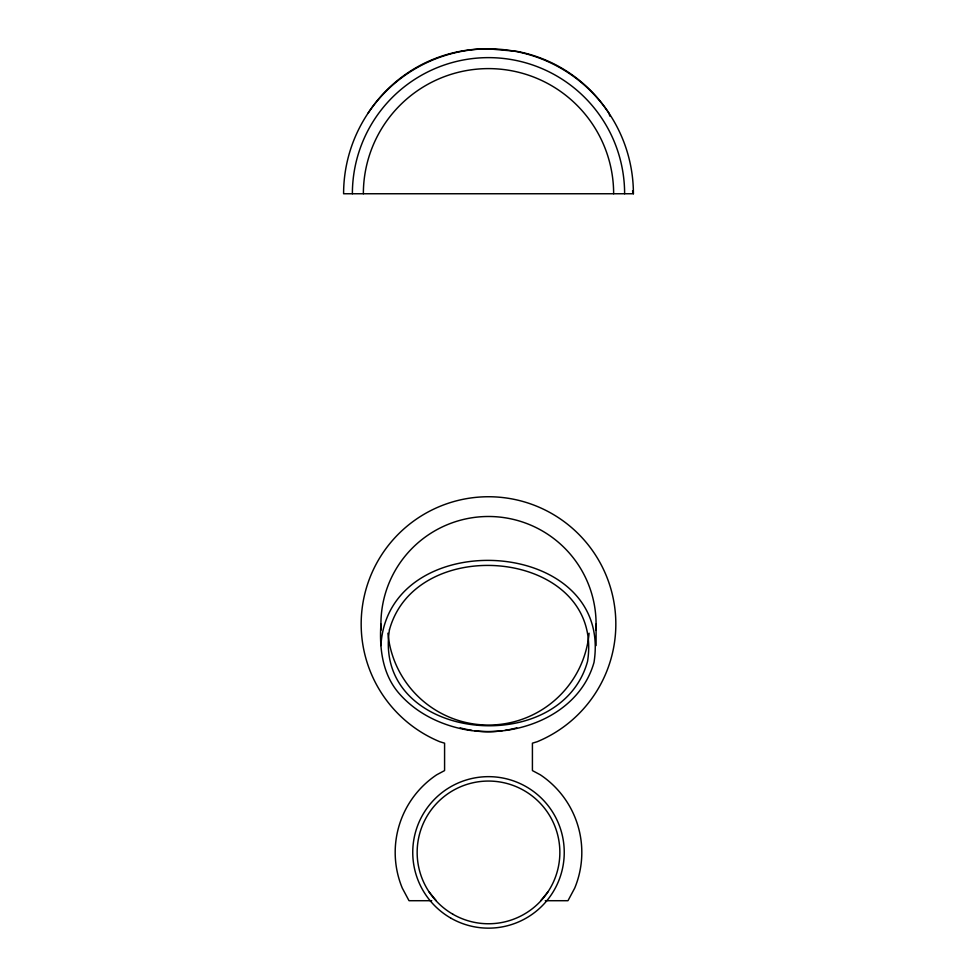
<?xml version="1.0" encoding="UTF-8"?>
<svg xmlns="http://www.w3.org/2000/svg" width="977" height="977" viewBox="0 0 977 977"><rect width="100%" height="100%" fill="white"/><g stroke="black" fill="none" stroke-linecap="round" stroke-linejoin="round"><path stroke-width="1.47" d="M380.92 645.589C387.857 523.391 613.922 535.823 594.016 662.382C579.141 714.895 517.749 738.307 467.507 730.002C441.519 725.484 416.532 713.515 399.056 693.401C382.422 674.301 379.284 648.435 380.92 624.071M540.721 900.709L547.828 892.05M632.534 190.881L633.401 193.751L343.599 193.751A144.901 144.901 0 0 1 488.5 48.85L516.918 51.354A149.054 144.901 -61.9 0 1 608.989 113.247L609.856 116.129M431.736 900.709L409.021 900.709L402.292 888.117A93.303 93.303 0 0 1 436.658 774.822L444.584 770.584L444.584 743.179L439.772 741.714A127.34 127.34 0 0 1 387.478 546.558A127.34 127.34 0 0 1 589.522 546.558A127.34 127.34 0 0 1 537.228 741.714L532.416 743.179L532.416 770.584L540.342 774.822A93.303 93.303 0 0 1 574.708 888.117L567.979 900.709L545.264 900.709M429.172 892.05L436.279 900.709M596.08 624.071L596.08 645.589M589.082 633.206A100.997 100.997 0 0 1 387.918 633.206M381.091 630.092A107.58 107.58 0 0 1 488.5 516.491A107.58 107.58 0 0 1 595.909 630.092M516.821 727.853A107.58 107.58 0 0 1 505.048 730.369M502.056 730.796A107.58 107.58 0 0 1 474.944 730.796M471.952 730.369A107.58 107.58 0 0 1 460.179 727.853M352.379 193.751A136.121 136.121 0 0 1 488.5 57.631A136.121 136.121 0 0 1 624.621 193.751M363.359 193.751A125.141 125.141 0 0 1 488.5 68.61A125.141 125.141 0 0 1 613.641 193.751M633.401 193.751A144.901 144.901 0 0 0 488.5 48.85A149.054 144.901 61.9 0 0 368.011 113.247M389.444 629.823C371.981 741.201 560.285 760.704 587.556 661.356C605.019 549.978 416.715 530.474 389.444 629.823M452.827 914.203A71.358 71.358 0 0 0 559.858 852.408A71.358 71.358 0 0 0 452.827 790.613A71.358 71.358 0 0 0 452.827 914.203M450.629 918.001A75.742 75.742 0 0 0 564.242 852.408A75.742 75.742 0 0 0 450.629 786.803A75.742 75.742 0 0 0 450.629 918.001"/></g></svg>
